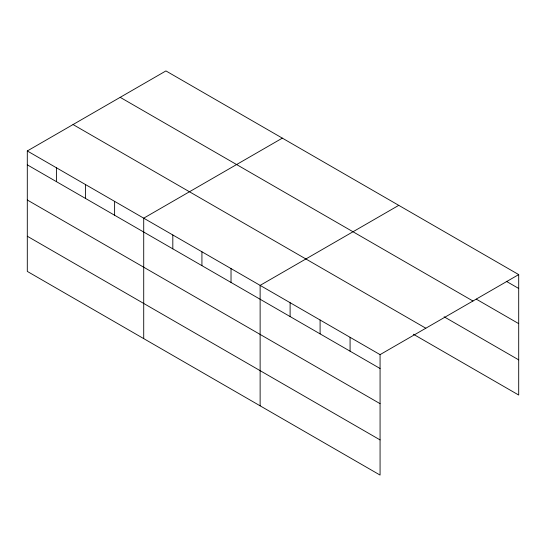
<?xml version="1.0" encoding="UTF-8"?>
<svg xmlns="http://www.w3.org/2000/svg" width="546" height="546" viewBox="0 0 546 546"><rect width="100%" height="100%" fill="white"/><g stroke="black" fill="none" stroke-linecap="round" stroke-linejoin="round"><path stroke-width="0.82" d="M27.3 150.962L380.071 354.634L380.071 475.075L27.3 271.403L27.3 150.962L165.929 70.925L518.7 274.597L518.7 395.038L413.383 334.234M282.343 138.138L143.714 218.175L143.714 338.616M398.757 205.351L260.128 285.387L260.128 405.828M380.071 354.634L518.7 274.597M506.265 281.286L518.7 288.465M476.283 299.14L518.7 323.635M120.181 97.338L472.952 301.01M444.103 316.796L518.7 359.869M73.048 124.549L425.819 328.221M27.3 164.831L380.071 368.502M27.3 200L380.071 403.671M27.3 236.234L380.071 439.905M350.082 337.319L350.082 351.187M320.099 320.011L320.099 333.872M290.11 302.696L290.11 316.564M231.026 268.584L231.026 282.446M201.924 251.781L201.924 265.649M172.816 234.978L172.816 248.846M114.612 201.372L114.612 215.24M85.51 184.568L85.51 198.437M56.402 167.765L56.402 181.634"/></g></svg>
